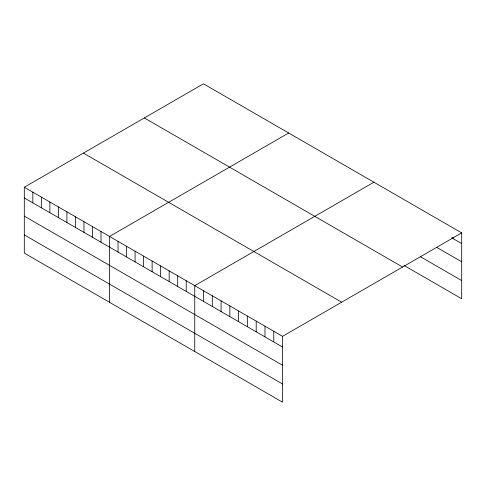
<?xml version="1.0" encoding="UTF-8"?>
<svg xmlns="http://www.w3.org/2000/svg" width="486" height="486" viewBox="0 0 486 486"><rect width="100%" height="100%" fill="white"/><g stroke="black" fill="none" stroke-linecap="round" stroke-linejoin="round"><path stroke-width="0.73" d="M24.3 187.244L282.542 336.336L282.542 402.195L24.3 253.103L24.3 187.244L203.458 83.805L461.7 232.897L461.7 298.756L404 265.447M288.678 133.006L109.52 236.445L109.52 302.304M373.898 182.207L194.74 285.647L194.74 351.506M282.542 336.336L461.7 232.897M451.664 237.794L461.7 243.589M436.616 247.313L461.7 261.796M420.305 256.657L461.7 280.55M144.336 117.94L402.578 267.033M83.422 153.108L341.664 302.201M24.3 197.936L282.542 347.028M24.3 216.136L282.542 365.229M24.3 234.896L282.542 383.989M452.922 237.095L452.922 238.523M273.758 331.264L273.758 341.956M264.979 326.197L264.979 336.889M256.201 321.131L256.201 331.817M247.417 316.058L247.417 326.75M238.638 310.991L238.638 321.683M229.86 305.919L229.86 316.611M221.081 300.852L221.081 311.544M212.297 295.78L212.297 306.472M203.519 290.713L203.519 301.405M186.217 280.726L186.217 291.412M177.694 275.805L177.694 286.497M169.171 270.884L169.171 281.576M160.653 265.964L160.653 276.656M152.13 261.043L152.13 271.735M143.607 256.122L143.607 266.814M135.084 251.201L135.084 261.893M126.56 246.28L126.56 256.973M118.043 241.366L118.043 252.052M100.997 231.524L100.997 242.216M92.474 226.604L92.474 237.296M83.95 221.683L83.95 232.375M75.433 216.762L75.433 227.454M66.91 211.841L66.91 222.533M58.387 206.921L58.387 217.613M49.864 202L49.864 212.692M41.346 197.085L41.346 207.771M32.823 192.164L32.823 202.85"/></g></svg>
